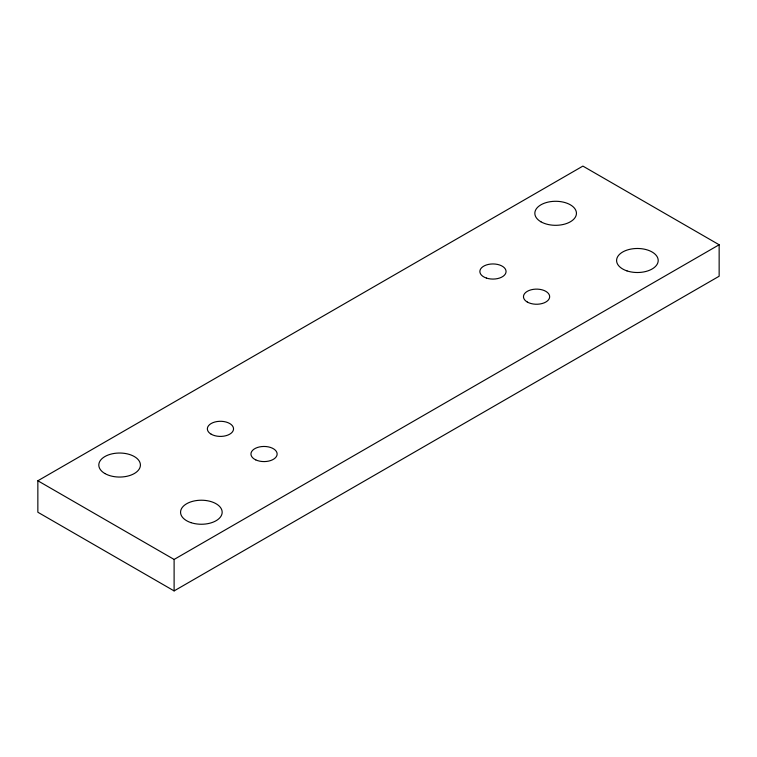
<?xml version="1.0" encoding="UTF-8"?>
<svg xmlns="http://www.w3.org/2000/svg" width="757" height="757" viewBox="0 0 757 757"><rect width="100%" height="100%" fill="white"/><g stroke="black" fill="none" stroke-linecap="round" stroke-linejoin="round"><path stroke-width="1.14" d="M37.85 480.771L582.89 166.095L719.15 244.766L719.15 276.229L174.11 590.905L37.85 512.234L37.85 480.771L174.11 559.442L719.15 244.766M174.11 559.442L174.11 590.905M104.892 473.532A20.808 12.017 0 0 0 139.704 468.148A20.808 12.017 0 0 0 114.222 453.434A20.808 12.017 0 0 0 104.892 473.532M190.953 522.642A20.808 12.017 0 0 0 222.17 512.234A20.808 12.017 0 0 0 190.953 501.834A20.808 12.017 0 0 0 190.953 522.642M626.985 270.902A20.808 12.017 0 0 0 658.202 260.493A20.808 12.017 0 0 0 626.985 250.094A20.808 12.017 0 0 0 626.985 270.902M540.924 221.792A20.808 12.017 0 0 0 575.736 216.407A20.808 12.017 0 0 0 550.254 201.693A20.808 12.017 0 0 0 540.924 221.792M211.175 434.196A13.106 7.57 0 0 0 233.099 430.809A13.106 7.57 0 0 0 217.051 421.545A13.106 7.57 0 0 0 211.175 434.196M255.762 459.887A13.106 7.57 0 0 0 276.977 455.222A13.106 7.57 0 0 0 259.377 446.952A13.106 7.57 0 0 0 255.762 459.887M486.41 278.065A13.106 7.57 0 0 0 506.064 271.508A13.106 7.57 0 0 0 486.41 264.959A13.106 7.57 0 0 0 486.41 278.065M527.298 302.034A13.106 7.57 0 0 0 549.222 298.646A13.106 7.57 0 0 0 533.174 289.373A13.106 7.57 0 0 0 527.298 302.034"/></g></svg>
